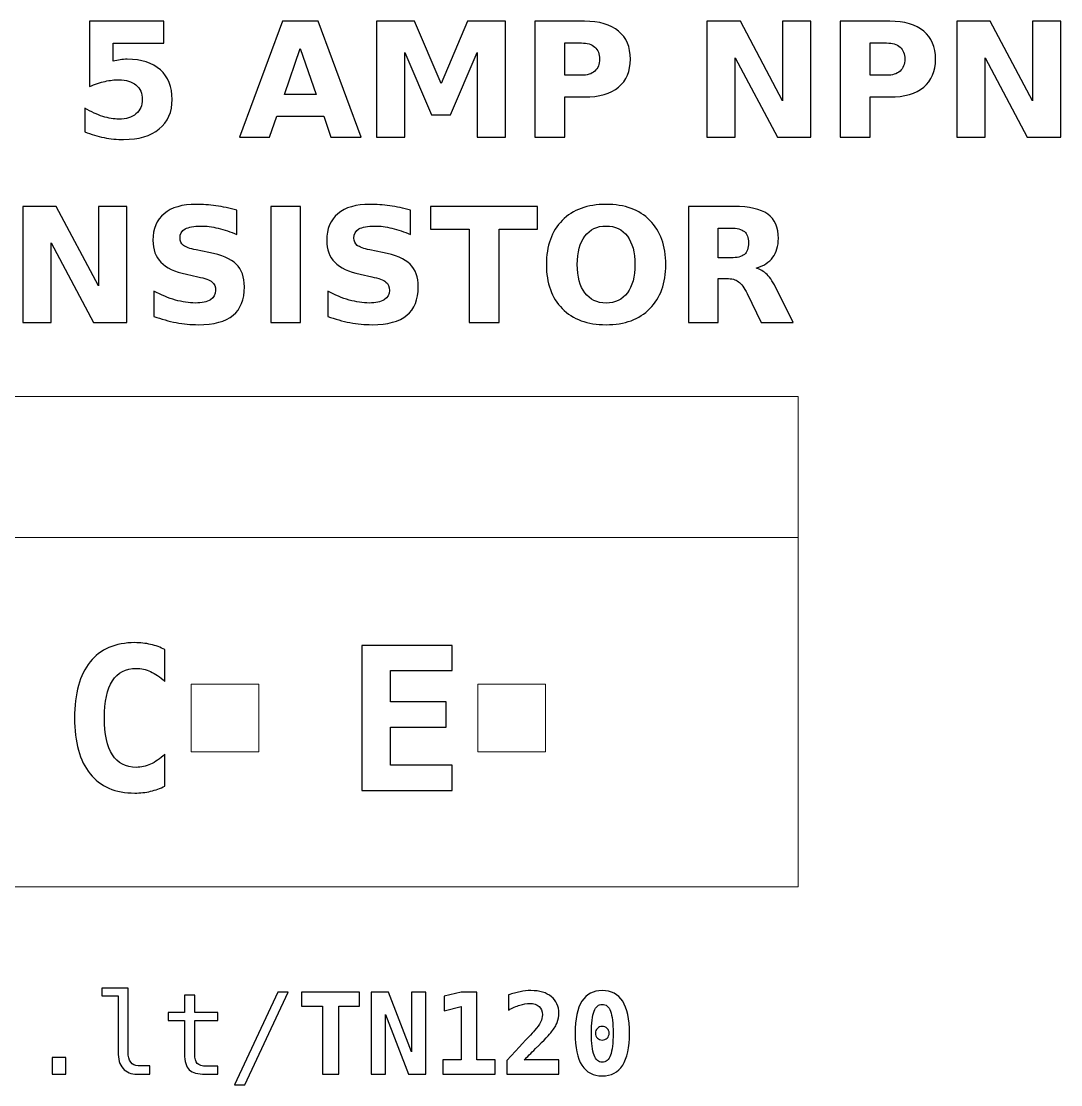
# Model space of a CAD drawing. Header units: centimetres. Extents: x -11.25 to -9.76, y -15.24 to -14.3.
# Drawn here: x -10.681 to -9.759, y -15.243 to -14.3 of the extents above; entities that cross this region are included whole.
import ezdxf

# ---------------------------------------------------------------- set-up
doc = ezdxf.new("R2010")
doc.units = ezdxf.units.CM
doc.header["$MEASUREMENT"] = 0
doc.layers.add('Layer 1', color=7, linetype='Continuous')

msp = doc.modelspace()

# ---------------------------------------------------------------- linework, layer by layer
at = {"layer": 'Layer 1', "color": 7, "lineweight": 20}
for points in [[(-11.008, -15.0675), (-9.992, -15.0675), (-9.992, -14.6325), (-11.008, -14.6325), (-11.008, -15.0675)], [(-10.53, -14.9475), (-10.47, -14.9475), (-10.47, -14.8875), (-10.53, -14.8875), (-10.53, -14.9475)], [(-10.276, -14.9475), (-10.216, -14.9475), (-10.216, -14.8875), (-10.276, -14.8875), (-10.276, -14.9475)]]:
    msp.add_lwpolyline(points, close=True, dxfattribs=at)
at = {"layer": 'Layer 1', "color": 250}
for points, knots in [([(-10.62034, -14.2996), (-10.62034, -14.2996), (-10.5544, -14.2996), (-10.5544, -14.2996), (-10.5544, -14.2996), (-10.5544, -14.2996), (-10.5544, -14.3191), (-10.5544, -14.3191), (-10.5544, -14.3191), (-10.5544, -14.3191), (-10.5992, -14.3191), (-10.5992, -14.3191), (-10.5992, -14.3191), (-10.5992, -14.3191), (-10.5992, -14.33502), (-10.5992, -14.33502), (-10.5992, -14.33502), (-10.59718, -14.33448), (-10.59515, -14.33406), (-10.59311, -14.33375), (-10.59311, -14.33375), (-10.59106, -14.33344), (-10.58892, -14.3333), (-10.58673, -14.3333), (-10.58673, -14.3333), (-10.57418, -14.3333), (-10.56442, -14.33643), (-10.55743, -14.34271), (-10.55743, -14.34271), (-10.55045, -14.34897), (-10.54697, -14.35771), (-10.54697, -14.36891), (-10.54697, -14.36891), (-10.54697, -14.38003), (-10.55078, -14.38874), (-10.55837, -14.39504), (-10.55837, -14.39504), (-10.56597, -14.40132), (-10.57653, -14.40447), (-10.59003, -14.40447), (-10.59003, -14.40447), (-10.59586, -14.40447), (-10.60165, -14.4039), (-10.60736, -14.40278), (-10.60736, -14.40278), (-10.61308, -14.40165), (-10.61877, -14.39995), (-10.62441, -14.39765), (-10.62441, -14.39765), (-10.62441, -14.39765), (-10.62441, -14.37676), (-10.62441, -14.37676), (-10.62441, -14.37676), (-10.61881, -14.37999), (-10.6135, -14.38239), (-10.60847, -14.38398), (-10.60847, -14.38398), (-10.60343, -14.38561), (-10.59868, -14.38641), (-10.59424, -14.38641), (-10.59424, -14.38641), (-10.58779, -14.38641), (-10.58274, -14.38483), (-10.57904, -14.38168), (-10.57904, -14.38168), (-10.57535, -14.37855), (-10.57349, -14.3743), (-10.57349, -14.36891), (-10.57349, -14.36891), (-10.57349, -14.3635), (-10.57535, -14.35924), (-10.57904, -14.35612), (-10.57904, -14.35612), (-10.58274, -14.35299), (-10.58779, -14.35144), (-10.59424, -14.35144), (-10.59424, -14.35144), (-10.59805, -14.35144), (-10.60212, -14.35193), (-10.60642, -14.35292), (-10.60642, -14.35292), (-10.61075, -14.3539), (-10.61538, -14.35543), (-10.62034, -14.3575), (-10.62034, -14.3575), (-10.62034, -14.3575), (-10.62034, -14.2996), (-10.62034, -14.2996)], [0, 0, 0, 0, 0.045455, 0.045455, 0.045455, 0.045455, 0.090909, 0.090909, 0.090909, 0.090909, 0.136364, 0.136364, 0.136364, 0.136364, 0.181818, 0.181818, 0.181818, 0.181818, 0.227273, 0.227273, 0.227273, 0.227273, 0.272727, 0.272727, 0.272727, 0.272727, 0.318182, 0.318182, 0.318182, 0.318182, 0.363636, 0.363636, 0.363636, 0.363636, 0.409091, 0.409091, 0.409091, 0.409091, 0.454545, 0.454545, 0.454545, 0.454545, 0.5, 0.5, 0.5, 0.5, 0.545455, 0.545455, 0.545455, 0.545455, 0.590909, 0.590909, 0.590909, 0.590909, 0.636364, 0.636364, 0.636364, 0.636364, 0.681818, 0.681818, 0.681818, 0.681818, 0.727273, 0.727273, 0.727273, 0.727273, 0.772727, 0.772727, 0.772727, 0.772727, 0.818182, 0.818182, 0.818182, 0.818182, 0.863636, 0.863636, 0.863636, 0.863636, 0.909091, 0.909091, 0.909091, 0.909091, 0.954545, 0.954545, 0.954545, 0.954545, 1, 1, 1, 1]), ([(-10.4126, -14.38375), (-10.4126, -14.38375), (-10.45409, -14.38375), (-10.45409, -14.38375), (-10.45409, -14.38375), (-10.45409, -14.38375), (-10.46063, -14.40247), (-10.46063, -14.40247), (-10.46063, -14.40247), (-10.46063, -14.40247), (-10.4873, -14.40247), (-10.4873, -14.40247), (-10.4873, -14.40247), (-10.4873, -14.40247), (-10.4492, -14.2996), (-10.4492, -14.2996), (-10.4492, -14.2996), (-10.4492, -14.2996), (-10.41757, -14.2996), (-10.41757, -14.2996), (-10.41757, -14.2996), (-10.41757, -14.2996), (-10.37947, -14.40247), (-10.37947, -14.40247), (-10.37947, -14.40247), (-10.37947, -14.40247), (-10.40614, -14.40247), (-10.40614, -14.40247), (-10.40614, -14.40247), (-10.40614, -14.40247), (-10.4126, -14.38375), (-10.4126, -14.38375)], [0, 0, 0, 0, 0.125, 0.125, 0.125, 0.125, 0.25, 0.25, 0.25, 0.25, 0.375, 0.375, 0.375, 0.375, 0.5, 0.5, 0.5, 0.5, 0.625, 0.625, 0.625, 0.625, 0.75, 0.75, 0.75, 0.75, 0.875, 0.875, 0.875, 0.875, 1, 1, 1, 1]), ([(-10.3658, -14.2996), (-10.3658, -14.2996), (-10.33205, -14.2996), (-10.33205, -14.2996), (-10.33205, -14.2996), (-10.33205, -14.2996), (-10.3086, -14.35466), (-10.3086, -14.35466), (-10.3086, -14.35466), (-10.3086, -14.35466), (-10.28504, -14.2996), (-10.28504, -14.2996), (-10.28504, -14.2996), (-10.28504, -14.2996), (-10.25136, -14.2996), (-10.25136, -14.2996), (-10.25136, -14.2996), (-10.25136, -14.2996), (-10.25136, -14.40247), (-10.25136, -14.40247), (-10.25136, -14.40247), (-10.25136, -14.40247), (-10.27643, -14.40247), (-10.27643, -14.40247), (-10.27643, -14.40247), (-10.27643, -14.40247), (-10.27643, -14.32723), (-10.27643, -14.32723), (-10.27643, -14.32723), (-10.27643, -14.32723), (-10.30014, -14.38269), (-10.30014, -14.38269), (-10.30014, -14.38269), (-10.30014, -14.38269), (-10.31695, -14.38269), (-10.31695, -14.38269), (-10.31695, -14.38269), (-10.31695, -14.38269), (-10.34066, -14.32723), (-10.34066, -14.32723), (-10.34066, -14.32723), (-10.34066, -14.32723), (-10.34066, -14.40247), (-10.34066, -14.40247), (-10.34066, -14.40247), (-10.34066, -14.40247), (-10.3658, -14.40247), (-10.3658, -14.40247), (-10.3658, -14.40247), (-10.3658, -14.40247), (-10.3658, -14.2996), (-10.3658, -14.2996)], [0, 0, 0, 0, 0.076923, 0.076923, 0.076923, 0.076923, 0.153846, 0.153846, 0.153846, 0.153846, 0.230769, 0.230769, 0.230769, 0.230769, 0.307692, 0.307692, 0.307692, 0.307692, 0.384615, 0.384615, 0.384615, 0.384615, 0.461538, 0.461538, 0.461538, 0.461538, 0.538462, 0.538462, 0.538462, 0.538462, 0.615385, 0.615385, 0.615385, 0.615385, 0.692308, 0.692308, 0.692308, 0.692308, 0.769231, 0.769231, 0.769231, 0.769231, 0.846154, 0.846154, 0.846154, 0.846154, 0.923077, 0.923077, 0.923077, 0.923077, 1, 1, 1, 1]), ([(-10.22537, -14.2996), (-10.22537, -14.2996), (-10.18135, -14.2996), (-10.18135, -14.2996), (-10.18135, -14.2996), (-10.16825, -14.2996), (-10.1582, -14.30252), (-10.15119, -14.30833), (-10.15119, -14.30833), (-10.14419, -14.31414), (-10.14068, -14.32241), (-10.14068, -14.33316), (-10.14068, -14.33316), (-10.14068, -14.34393), (-10.14419, -14.35223), (-10.15119, -14.35804), (-10.15119, -14.35804), (-10.1582, -14.36385), (-10.16825, -14.36677), (-10.18135, -14.36677), (-10.18135, -14.36677), (-10.18135, -14.36677), (-10.19884, -14.36677), (-10.19884, -14.36677), (-10.19884, -14.36677), (-10.19884, -14.36677), (-10.19884, -14.40247), (-10.19884, -14.40247), (-10.19884, -14.40247), (-10.19884, -14.40247), (-10.22537, -14.40247), (-10.22537, -14.40247), (-10.22537, -14.40247), (-10.22537, -14.40247), (-10.22537, -14.2996), (-10.22537, -14.2996)], [0, 0, 0, 0, 0.111111, 0.111111, 0.111111, 0.111111, 0.222222, 0.222222, 0.222222, 0.222222, 0.333333, 0.333333, 0.333333, 0.333333, 0.444444, 0.444444, 0.444444, 0.444444, 0.555556, 0.555556, 0.555556, 0.555556, 0.666667, 0.666667, 0.666667, 0.666667, 0.777778, 0.777778, 0.777778, 0.777778, 0.888889, 0.888889, 0.888889, 0.888889, 1, 1, 1, 1]), ([(-10.07283, -14.2996), (-10.07283, -14.2996), (-10.0432, -14.2996), (-10.0432, -14.2996), (-10.0432, -14.2996), (-10.0432, -14.2996), (-10.00578, -14.37016), (-10.00578, -14.37016), (-10.00578, -14.37016), (-10.00578, -14.37016), (-10.00578, -14.2996), (-10.00578, -14.2996), (-10.00578, -14.2996), (-10.00578, -14.2996), (-9.98064, -14.2996), (-9.98064, -14.2996), (-9.98064, -14.2996), (-9.98064, -14.2996), (-9.98064, -14.40247), (-9.98064, -14.40247), (-9.98064, -14.40247), (-9.98064, -14.40247), (-10.01027, -14.40247), (-10.01027, -14.40247), (-10.01027, -14.40247), (-10.01027, -14.40247), (-10.04769, -14.33191), (-10.04769, -14.33191), (-10.04769, -14.33191), (-10.04769, -14.33191), (-10.04769, -14.40247), (-10.04769, -14.40247), (-10.04769, -14.40247), (-10.04769, -14.40247), (-10.07283, -14.40247), (-10.07283, -14.40247), (-10.07283, -14.40247), (-10.07283, -14.40247), (-10.07283, -14.2996), (-10.07283, -14.2996)], [0, 0, 0, 0, 0.1, 0.1, 0.1, 0.1, 0.2, 0.2, 0.2, 0.2, 0.3, 0.3, 0.3, 0.3, 0.4, 0.4, 0.4, 0.4, 0.5, 0.5, 0.5, 0.5, 0.6, 0.6, 0.6, 0.6, 0.7, 0.7, 0.7, 0.7, 0.8, 0.8, 0.8, 0.8, 0.9, 0.9, 0.9, 0.9, 1, 1, 1, 1]), ([(-9.95474, -14.2996), (-9.95474, -14.2996), (-9.91072, -14.2996), (-9.91072, -14.2996), (-9.91072, -14.2996), (-9.89762, -14.2996), (-9.88757, -14.30252), (-9.88056, -14.30833), (-9.88056, -14.30833), (-9.87356, -14.31414), (-9.87005, -14.32241), (-9.87005, -14.33316), (-9.87005, -14.33316), (-9.87005, -14.34393), (-9.87356, -14.35223), (-9.88056, -14.35804), (-9.88056, -14.35804), (-9.88757, -14.36385), (-9.89762, -14.36677), (-9.91072, -14.36677), (-9.91072, -14.36677), (-9.91072, -14.36677), (-9.92821, -14.36677), (-9.92821, -14.36677), (-9.92821, -14.36677), (-9.92821, -14.36677), (-9.92821, -14.40247), (-9.92821, -14.40247), (-9.92821, -14.40247), (-9.92821, -14.40247), (-9.95474, -14.40247), (-9.95474, -14.40247), (-9.95474, -14.40247), (-9.95474, -14.40247), (-9.95474, -14.2996), (-9.95474, -14.2996)], [0, 0, 0, 0, 0.111111, 0.111111, 0.111111, 0.111111, 0.222222, 0.222222, 0.222222, 0.222222, 0.333333, 0.333333, 0.333333, 0.333333, 0.444444, 0.444444, 0.444444, 0.444444, 0.555556, 0.555556, 0.555556, 0.555556, 0.666667, 0.666667, 0.666667, 0.666667, 0.777778, 0.777778, 0.777778, 0.777778, 0.888889, 0.888889, 0.888889, 0.888889, 1, 1, 1, 1]), ([(-9.85133, -14.2996), (-9.85133, -14.2996), (-9.8217, -14.2996), (-9.8217, -14.2996), (-9.8217, -14.2996), (-9.8217, -14.2996), (-9.78428, -14.37016), (-9.78428, -14.37016), (-9.78428, -14.37016), (-9.78428, -14.37016), (-9.78428, -14.2996), (-9.78428, -14.2996), (-9.78428, -14.2996), (-9.78428, -14.2996), (-9.75914, -14.2996), (-9.75914, -14.2996), (-9.75914, -14.2996), (-9.75914, -14.2996), (-9.75914, -14.40247), (-9.75914, -14.40247), (-9.75914, -14.40247), (-9.75914, -14.40247), (-9.78877, -14.40247), (-9.78877, -14.40247), (-9.78877, -14.40247), (-9.78877, -14.40247), (-9.82619, -14.33191), (-9.82619, -14.33191), (-9.82619, -14.33191), (-9.82619, -14.33191), (-9.82619, -14.40247), (-9.82619, -14.40247), (-9.82619, -14.40247), (-9.82619, -14.40247), (-9.85133, -14.40247), (-9.85133, -14.40247), (-9.85133, -14.40247), (-9.85133, -14.40247), (-9.85133, -14.2996), (-9.85133, -14.2996)], [0, 0, 0, 0, 0.1, 0.1, 0.1, 0.1, 0.2, 0.2, 0.2, 0.2, 0.3, 0.3, 0.3, 0.3, 0.4, 0.4, 0.4, 0.4, 0.5, 0.5, 0.5, 0.5, 0.6, 0.6, 0.6, 0.6, 0.7, 0.7, 0.7, 0.7, 0.8, 0.8, 0.8, 0.8, 0.9, 0.9, 0.9, 0.9, 1, 1, 1, 1]), ([(-10.19884, -14.31882), (-10.19884, -14.31882), (-10.19884, -14.34755), (-10.19884, -14.34755), (-10.19884, -14.34755), (-10.19884, -14.34755), (-10.18417, -14.34755), (-10.18417, -14.34755), (-10.18417, -14.34755), (-10.17902, -14.34755), (-10.17504, -14.34631), (-10.17224, -14.34379), (-10.17224, -14.34379), (-10.16944, -14.3413), (-10.16803, -14.33775), (-10.16803, -14.33316), (-10.16803, -14.33316), (-10.16803, -14.32855), (-10.16944, -14.32502), (-10.17224, -14.32253), (-10.17224, -14.32253), (-10.17504, -14.32006), (-10.17902, -14.31882), (-10.18417, -14.31882), (-10.18417, -14.31882), (-10.18417, -14.31882), (-10.19884, -14.31882), (-10.19884, -14.31882)], [0, 0, 0, 0, 0.142857, 0.142857, 0.142857, 0.142857, 0.285714, 0.285714, 0.285714, 0.285714, 0.428571, 0.428571, 0.428571, 0.428571, 0.571429, 0.571429, 0.571429, 0.571429, 0.714286, 0.714286, 0.714286, 0.714286, 0.857143, 0.857143, 0.857143, 0.857143, 1, 1, 1, 1]), ([(-9.92821, -14.31882), (-9.92821, -14.31882), (-9.92821, -14.34755), (-9.92821, -14.34755), (-9.92821, -14.34755), (-9.92821, -14.34755), (-9.91354, -14.34755), (-9.91354, -14.34755), (-9.91354, -14.34755), (-9.90839, -14.34755), (-9.90441, -14.34631), (-9.90161, -14.34379), (-9.90161, -14.34379), (-9.89881, -14.3413), (-9.8974, -14.33775), (-9.8974, -14.33316), (-9.8974, -14.33316), (-9.8974, -14.32855), (-9.89881, -14.32502), (-9.90161, -14.32253), (-9.90161, -14.32253), (-9.90441, -14.32006), (-9.90839, -14.31882), (-9.91354, -14.31882), (-9.91354, -14.31882), (-9.91354, -14.31882), (-9.92821, -14.31882), (-9.92821, -14.31882)], [0, 0, 0, 0, 0.142857, 0.142857, 0.142857, 0.142857, 0.285714, 0.285714, 0.285714, 0.285714, 0.428571, 0.428571, 0.428571, 0.428571, 0.571429, 0.571429, 0.571429, 0.571429, 0.714286, 0.714286, 0.714286, 0.714286, 0.857143, 0.857143, 0.857143, 0.857143, 1, 1, 1, 1]), ([(-10.44748, -14.36465), (-10.44748, -14.36465), (-10.41928, -14.36465), (-10.41928, -14.36465), (-10.41928, -14.36465), (-10.41928, -14.36465), (-10.43335, -14.32373), (-10.43335, -14.32373), (-10.43335, -14.32373), (-10.43335, -14.32373), (-10.44748, -14.36465), (-10.44748, -14.36465)], [0, 0, 0, 0, 0.333333, 0.333333, 0.333333, 0.333333, 0.666667, 0.666667, 0.666667, 0.666667, 1, 1, 1, 1]), ([(-10.67932, -14.46385), (-10.67932, -14.46385), (-10.64969, -14.46385), (-10.64969, -14.46385), (-10.64969, -14.46385), (-10.64969, -14.46385), (-10.61227, -14.53441), (-10.61227, -14.53441), (-10.61227, -14.53441), (-10.61227, -14.53441), (-10.61227, -14.46385), (-10.61227, -14.46385), (-10.61227, -14.46385), (-10.61227, -14.46385), (-10.58713, -14.46385), (-10.58713, -14.46385), (-10.58713, -14.46385), (-10.58713, -14.46385), (-10.58713, -14.56672), (-10.58713, -14.56672), (-10.58713, -14.56672), (-10.58713, -14.56672), (-10.61676, -14.56672), (-10.61676, -14.56672), (-10.61676, -14.56672), (-10.61676, -14.56672), (-10.65418, -14.49616), (-10.65418, -14.49616), (-10.65418, -14.49616), (-10.65418, -14.49616), (-10.65418, -14.56672), (-10.65418, -14.56672), (-10.65418, -14.56672), (-10.65418, -14.56672), (-10.67932, -14.56672), (-10.67932, -14.56672), (-10.67932, -14.56672), (-10.67932, -14.56672), (-10.67932, -14.46385), (-10.67932, -14.46385)], [0, 0, 0, 0, 0.1, 0.1, 0.1, 0.1, 0.2, 0.2, 0.2, 0.2, 0.3, 0.3, 0.3, 0.3, 0.4, 0.4, 0.4, 0.4, 0.5, 0.5, 0.5, 0.5, 0.6, 0.6, 0.6, 0.6, 0.7, 0.7, 0.7, 0.7, 0.8, 0.8, 0.8, 0.8, 0.9, 0.9, 0.9, 0.9, 1, 1, 1, 1]), ([(-10.48964, -14.4671), (-10.48964, -14.4671), (-10.48964, -14.48885), (-10.48964, -14.48885), (-10.48964, -14.48885), (-10.49529, -14.48633), (-10.50081, -14.48443), (-10.50617, -14.48314), (-10.50617, -14.48314), (-10.51156, -14.48184), (-10.51664, -14.48121), (-10.52141, -14.48121), (-10.52141, -14.48121), (-10.52774, -14.48121), (-10.53244, -14.48208), (-10.53548, -14.48382), (-10.53548, -14.48382), (-10.53851, -14.48558), (-10.54002, -14.48829), (-10.54002, -14.49196), (-10.54002, -14.49196), (-10.54002, -14.49471), (-10.53901, -14.49687), (-10.53696, -14.4984), (-10.53696, -14.4984), (-10.53491, -14.49993), (-10.5312, -14.50127), (-10.52581, -14.50237), (-10.52581, -14.50237), (-10.52581, -14.50237), (-10.51452, -14.50463), (-10.51452, -14.50463), (-10.51452, -14.50463), (-10.50307, -14.50694), (-10.49496, -14.51042), (-10.49014, -14.51512), (-10.49014, -14.51512), (-10.48531, -14.5198), (-10.48289, -14.52646), (-10.48289, -14.53509), (-10.48289, -14.53509), (-10.48289, -14.54645), (-10.48625, -14.55489), (-10.49298, -14.56042), (-10.49298, -14.56042), (-10.49971, -14.56594), (-10.50998, -14.56872), (-10.52381, -14.56872), (-10.52381, -14.56872), (-10.53035, -14.56872), (-10.53689, -14.56811), (-10.54345, -14.56686), (-10.54345, -14.56686), (-10.55001, -14.56561), (-10.5566, -14.56378), (-10.56316, -14.56136), (-10.56316, -14.56136), (-10.56316, -14.56136), (-10.56316, -14.53897), (-10.56316, -14.53897), (-10.56316, -14.53897), (-10.5566, -14.54245), (-10.55025, -14.54508), (-10.54411, -14.54685), (-10.54411, -14.54685), (-10.53797, -14.54861), (-10.53207, -14.5495), (-10.52638, -14.5495), (-10.52638, -14.5495), (-10.52059, -14.5495), (-10.51615, -14.54854), (-10.51307, -14.54661), (-10.51307, -14.54661), (-10.50998, -14.54468), (-10.50846, -14.54193), (-10.50846, -14.53833), (-10.50846, -14.53833), (-10.50846, -14.53513), (-10.50949, -14.53264), (-10.51158, -14.5309), (-10.51158, -14.5309), (-10.51368, -14.52916), (-10.51784, -14.52759), (-10.5241, -14.52622), (-10.5241, -14.52622), (-10.5241, -14.52622), (-10.53437, -14.52394), (-10.53437, -14.52394), (-10.53437, -14.52394), (-10.54465, -14.52173), (-10.55218, -14.51823), (-10.55693, -14.5134), (-10.55693, -14.5134), (-10.56168, -14.50858), (-10.56405, -14.50207), (-10.56405, -14.49391), (-10.56405, -14.49391), (-10.56405, -14.48365), (-10.56074, -14.47577), (-10.55413, -14.47027), (-10.55413, -14.47027), (-10.54752, -14.46474), (-10.53802, -14.46199), (-10.5256, -14.46199), (-10.5256, -14.46199), (-10.51996, -14.46199), (-10.51415, -14.46242), (-10.50817, -14.46326), (-10.50817, -14.46326), (-10.5022, -14.46411), (-10.49602, -14.46538), (-10.48964, -14.4671)], [0, 0, 0, 0, 0.035714, 0.035714, 0.035714, 0.035714, 0.071429, 0.071429, 0.071429, 0.071429, 0.107143, 0.107143, 0.107143, 0.107143, 0.142857, 0.142857, 0.142857, 0.142857, 0.178571, 0.178571, 0.178571, 0.178571, 0.214286, 0.214286, 0.214286, 0.214286, 0.25, 0.25, 0.25, 0.25, 0.285714, 0.285714, 0.285714, 0.285714, 0.321429, 0.321429, 0.321429, 0.321429, 0.357143, 0.357143, 0.357143, 0.357143, 0.392857, 0.392857, 0.392857, 0.392857, 0.428571, 0.428571, 0.428571, 0.428571, 0.464286, 0.464286, 0.464286, 0.464286, 0.5, 0.5, 0.5, 0.5, 0.535714, 0.535714, 0.535714, 0.535714, 0.571429, 0.571429, 0.571429, 0.571429, 0.607143, 0.607143, 0.607143, 0.607143, 0.642857, 0.642857, 0.642857, 0.642857, 0.678571, 0.678571, 0.678571, 0.678571, 0.714286, 0.714286, 0.714286, 0.714286, 0.75, 0.75, 0.75, 0.75, 0.785714, 0.785714, 0.785714, 0.785714, 0.821429, 0.821429, 0.821429, 0.821429, 0.857143, 0.857143, 0.857143, 0.857143, 0.892857, 0.892857, 0.892857, 0.892857, 0.928571, 0.928571, 0.928571, 0.928571, 0.964286, 0.964286, 0.964286, 0.964286, 1, 1, 1, 1]), ([(-10.45961, -14.46385), (-10.45961, -14.46385), (-10.43308, -14.46385), (-10.43308, -14.46385), (-10.43308, -14.46385), (-10.43308, -14.46385), (-10.43308, -14.56672), (-10.43308, -14.56672), (-10.43308, -14.56672), (-10.43308, -14.56672), (-10.45961, -14.56672), (-10.45961, -14.56672), (-10.45961, -14.56672), (-10.45961, -14.56672), (-10.45961, -14.46385), (-10.45961, -14.46385)], [0, 0, 0, 0, 0.25, 0.25, 0.25, 0.25, 0.5, 0.5, 0.5, 0.5, 0.75, 0.75, 0.75, 0.75, 1, 1, 1, 1]), ([(-10.33553, -14.4671), (-10.33553, -14.4671), (-10.33553, -14.48885), (-10.33553, -14.48885), (-10.33553, -14.48885), (-10.34118, -14.48633), (-10.3467, -14.48443), (-10.35206, -14.48314), (-10.35206, -14.48314), (-10.35745, -14.48184), (-10.36253, -14.48121), (-10.3673, -14.48121), (-10.3673, -14.48121), (-10.37363, -14.48121), (-10.37833, -14.48208), (-10.38137, -14.48382), (-10.38137, -14.48382), (-10.3844, -14.48558), (-10.38591, -14.48829), (-10.38591, -14.49196), (-10.38591, -14.49196), (-10.38591, -14.49471), (-10.3849, -14.49687), (-10.38285, -14.4984), (-10.38285, -14.4984), (-10.3808, -14.49993), (-10.37709, -14.50127), (-10.3717, -14.50237), (-10.3717, -14.50237), (-10.3717, -14.50237), (-10.36041, -14.50463), (-10.36041, -14.50463), (-10.36041, -14.50463), (-10.34896, -14.50694), (-10.34085, -14.51042), (-10.33603, -14.51512), (-10.33603, -14.51512), (-10.3312, -14.5198), (-10.32878, -14.52646), (-10.32878, -14.53509), (-10.32878, -14.53509), (-10.32878, -14.54645), (-10.33214, -14.55489), (-10.33887, -14.56042), (-10.33887, -14.56042), (-10.3456, -14.56594), (-10.35587, -14.56872), (-10.3697, -14.56872), (-10.3697, -14.56872), (-10.37624, -14.56872), (-10.38278, -14.56811), (-10.38934, -14.56686), (-10.38934, -14.56686), (-10.3959, -14.56561), (-10.40249, -14.56378), (-10.40905, -14.56136), (-10.40905, -14.56136), (-10.40905, -14.56136), (-10.40905, -14.53897), (-10.40905, -14.53897), (-10.40905, -14.53897), (-10.40249, -14.54245), (-10.39614, -14.54508), (-10.39, -14.54685), (-10.39, -14.54685), (-10.38386, -14.54861), (-10.37796, -14.5495), (-10.37227, -14.5495), (-10.37227, -14.5495), (-10.36648, -14.5495), (-10.36204, -14.54854), (-10.35896, -14.54661), (-10.35896, -14.54661), (-10.35587, -14.54468), (-10.35435, -14.54193), (-10.35435, -14.53833), (-10.35435, -14.53833), (-10.35435, -14.53513), (-10.35538, -14.53264), (-10.35747, -14.5309), (-10.35747, -14.5309), (-10.35957, -14.52916), (-10.36373, -14.52759), (-10.36999, -14.52622), (-10.36999, -14.52622), (-10.36999, -14.52622), (-10.38026, -14.52394), (-10.38026, -14.52394), (-10.38026, -14.52394), (-10.39054, -14.52173), (-10.39807, -14.51823), (-10.40282, -14.5134), (-10.40282, -14.5134), (-10.40757, -14.50858), (-10.40994, -14.50207), (-10.40994, -14.49391), (-10.40994, -14.49391), (-10.40994, -14.48365), (-10.40663, -14.47577), (-10.40002, -14.47027), (-10.40002, -14.47027), (-10.39341, -14.46474), (-10.38391, -14.46199), (-10.37149, -14.46199), (-10.37149, -14.46199), (-10.36585, -14.46199), (-10.36004, -14.46242), (-10.35406, -14.46326), (-10.35406, -14.46326), (-10.34809, -14.46411), (-10.34191, -14.46538), (-10.33553, -14.4671)], [0, 0, 0, 0, 0.035714, 0.035714, 0.035714, 0.035714, 0.071429, 0.071429, 0.071429, 0.071429, 0.107143, 0.107143, 0.107143, 0.107143, 0.142857, 0.142857, 0.142857, 0.142857, 0.178571, 0.178571, 0.178571, 0.178571, 0.214286, 0.214286, 0.214286, 0.214286, 0.25, 0.25, 0.25, 0.25, 0.285714, 0.285714, 0.285714, 0.285714, 0.321429, 0.321429, 0.321429, 0.321429, 0.357143, 0.357143, 0.357143, 0.357143, 0.392857, 0.392857, 0.392857, 0.392857, 0.428571, 0.428571, 0.428571, 0.428571, 0.464286, 0.464286, 0.464286, 0.464286, 0.5, 0.5, 0.5, 0.5, 0.535714, 0.535714, 0.535714, 0.535714, 0.571429, 0.571429, 0.571429, 0.571429, 0.607143, 0.607143, 0.607143, 0.607143, 0.642857, 0.642857, 0.642857, 0.642857, 0.678571, 0.678571, 0.678571, 0.678571, 0.714286, 0.714286, 0.714286, 0.714286, 0.75, 0.75, 0.75, 0.75, 0.785714, 0.785714, 0.785714, 0.785714, 0.821429, 0.821429, 0.821429, 0.821429, 0.857143, 0.857143, 0.857143, 0.857143, 0.892857, 0.892857, 0.892857, 0.892857, 0.928571, 0.928571, 0.928571, 0.928571, 0.964286, 0.964286, 0.964286, 0.964286, 1, 1, 1, 1]), ([(-10.31778, -14.46385), (-10.31778, -14.46385), (-10.22298, -14.46385), (-10.22298, -14.46385), (-10.22298, -14.46385), (-10.22298, -14.46385), (-10.22298, -14.48391), (-10.22298, -14.48391), (-10.22298, -14.48391), (-10.22298, -14.48391), (-10.25708, -14.48391), (-10.25708, -14.48391), (-10.25708, -14.48391), (-10.25708, -14.48391), (-10.25708, -14.56672), (-10.25708, -14.56672), (-10.25708, -14.56672), (-10.25708, -14.56672), (-10.28361, -14.56672), (-10.28361, -14.56672), (-10.28361, -14.56672), (-10.28361, -14.56672), (-10.28361, -14.48391), (-10.28361, -14.48391), (-10.28361, -14.48391), (-10.28361, -14.48391), (-10.31778, -14.48391), (-10.31778, -14.48391), (-10.31778, -14.48391), (-10.31778, -14.48391), (-10.31778, -14.46385), (-10.31778, -14.46385)], [0, 0, 0, 0, 0.125, 0.125, 0.125, 0.125, 0.25, 0.25, 0.25, 0.25, 0.375, 0.375, 0.375, 0.375, 0.5, 0.5, 0.5, 0.5, 0.625, 0.625, 0.625, 0.625, 0.75, 0.75, 0.75, 0.75, 0.875, 0.875, 0.875, 0.875, 1, 1, 1, 1]), ([(-10.16225, -14.46199), (-10.14572, -14.46199), (-10.13276, -14.46672), (-10.1234, -14.4762), (-10.1234, -14.4762), (-10.11402, -14.48565), (-10.10934, -14.4987), (-10.10934, -14.51538), (-10.10934, -14.51538), (-10.10934, -14.53201), (-10.11402, -14.54506), (-10.1234, -14.55451), (-10.1234, -14.55451), (-10.13276, -14.56399), (-10.14572, -14.56872), (-10.16225, -14.56872), (-10.16225, -14.56872), (-10.17874, -14.56872), (-10.19167, -14.56399), (-10.20108, -14.55451), (-10.20108, -14.55451), (-10.21046, -14.54506), (-10.21517, -14.53201), (-10.21517, -14.51538), (-10.21517, -14.51538), (-10.21517, -14.4987), (-10.21046, -14.48565), (-10.20108, -14.4762), (-10.20108, -14.4762), (-10.19167, -14.46672), (-10.17874, -14.46199), (-10.16225, -14.46199)], [0, 0, 0, 0, 0.125, 0.125, 0.125, 0.125, 0.25, 0.25, 0.25, 0.25, 0.375, 0.375, 0.375, 0.375, 0.5, 0.5, 0.5, 0.5, 0.625, 0.625, 0.625, 0.625, 0.75, 0.75, 0.75, 0.75, 0.875, 0.875, 0.875, 0.875, 1, 1, 1, 1]), ([(-10.06274, -14.5278), (-10.06274, -14.5278), (-10.06274, -14.56672), (-10.06274, -14.56672), (-10.06274, -14.56672), (-10.06274, -14.56672), (-10.08927, -14.56672), (-10.08927, -14.56672), (-10.08927, -14.56672), (-10.08927, -14.56672), (-10.08927, -14.46385), (-10.08927, -14.46385), (-10.08927, -14.46385), (-10.08927, -14.46385), (-10.04875, -14.46385), (-10.04875, -14.46385), (-10.04875, -14.46385), (-10.0352, -14.46385), (-10.02525, -14.46613), (-10.01895, -14.47067), (-10.01895, -14.47067), (-10.01263, -14.47521), (-10.00947, -14.48241), (-10.00947, -14.49224), (-10.00947, -14.49224), (-10.00947, -14.49903), (-10.01112, -14.50463), (-10.01439, -14.50898), (-10.01439, -14.50898), (-10.01768, -14.51336), (-10.02264, -14.51658), (-10.02925, -14.51863), (-10.02925, -14.51863), (-10.02563, -14.51947), (-10.02236, -14.52133), (-10.01949, -14.52425), (-10.01949, -14.52425), (-10.01662, -14.52716), (-10.01373, -14.53158), (-10.01079, -14.53751), (-10.01079, -14.53751), (-10.01079, -14.53751), (-9.99637, -14.56672), (-9.99637, -14.56672), (-9.99637, -14.56672), (-9.99637, -14.56672), (-10.02464, -14.56672), (-10.02464, -14.56672), (-10.02464, -14.56672), (-10.02464, -14.56672), (-10.03718, -14.54116), (-10.03718, -14.54116), (-10.03718, -14.54116), (-10.03969, -14.53603), (-10.04226, -14.5325), (-10.04487, -14.53062), (-10.04487, -14.53062), (-10.04746, -14.52874), (-10.05091, -14.5278), (-10.05524, -14.5278), (-10.05524, -14.5278), (-10.05524, -14.5278), (-10.06274, -14.5278), (-10.06274, -14.5278)], [0, 0, 0, 0, 0.0625, 0.0625, 0.0625, 0.0625, 0.125, 0.125, 0.125, 0.125, 0.1875, 0.1875, 0.1875, 0.1875, 0.25, 0.25, 0.25, 0.25, 0.3125, 0.3125, 0.3125, 0.3125, 0.375, 0.375, 0.375, 0.375, 0.4375, 0.4375, 0.4375, 0.4375, 0.5, 0.5, 0.5, 0.5, 0.5625, 0.5625, 0.5625, 0.5625, 0.625, 0.625, 0.625, 0.625, 0.6875, 0.6875, 0.6875, 0.6875, 0.75, 0.75, 0.75, 0.75, 0.8125, 0.8125, 0.8125, 0.8125, 0.875, 0.875, 0.875, 0.875, 0.9375, 0.9375, 0.9375, 0.9375, 1, 1, 1, 1]), ([(-10.16225, -14.48121), (-10.17034, -14.48121), (-10.1766, -14.48419), (-10.18107, -14.49017), (-10.18107, -14.49017), (-10.18551, -14.49614), (-10.18775, -14.50454), (-10.18775, -14.51538), (-10.18775, -14.51538), (-10.18775, -14.5262), (-10.18551, -14.53457), (-10.18107, -14.54054), (-10.18107, -14.54054), (-10.1766, -14.54652), (-10.17034, -14.5495), (-10.16225, -14.5495), (-10.16225, -14.5495), (-10.15411, -14.5495), (-10.14784, -14.54652), (-10.14337, -14.54054), (-10.14337, -14.54054), (-10.13892, -14.53457), (-10.13669, -14.5262), (-10.13669, -14.51538), (-10.13669, -14.51538), (-10.13669, -14.50454), (-10.13892, -14.49614), (-10.14337, -14.49017), (-10.14337, -14.49017), (-10.14784, -14.48419), (-10.15411, -14.48121), (-10.16225, -14.48121)], [0, 0, 0, 0, 0.125, 0.125, 0.125, 0.125, 0.25, 0.25, 0.25, 0.25, 0.375, 0.375, 0.375, 0.375, 0.5, 0.5, 0.5, 0.5, 0.625, 0.625, 0.625, 0.625, 0.75, 0.75, 0.75, 0.75, 0.875, 0.875, 0.875, 0.875, 1, 1, 1, 1]), ([(-10.05157, -14.50948), (-10.04602, -14.50948), (-10.04202, -14.50844), (-10.03962, -14.50637), (-10.03962, -14.50637), (-10.0372, -14.5043), (-10.036, -14.50089), (-10.036, -14.49616), (-10.036, -14.49616), (-10.036, -14.49148), (-10.0372, -14.48812), (-10.03962, -14.4861), (-10.03962, -14.4861), (-10.04202, -14.48408), (-10.04602, -14.48307), (-10.05157, -14.48307), (-10.05157, -14.48307), (-10.05157, -14.48307), (-10.06274, -14.48307), (-10.06274, -14.48307), (-10.06274, -14.48307), (-10.06274, -14.48307), (-10.06274, -14.50948), (-10.06274, -14.50948), (-10.06274, -14.50948), (-10.06274, -14.50948), (-10.05157, -14.50948), (-10.05157, -14.50948)], [0, 0, 0, 0, 0.142857, 0.142857, 0.142857, 0.142857, 0.285714, 0.285714, 0.285714, 0.285714, 0.428571, 0.428571, 0.428571, 0.428571, 0.571429, 0.571429, 0.571429, 0.571429, 0.714286, 0.714286, 0.714286, 0.714286, 0.857143, 0.857143, 0.857143, 0.857143, 1, 1, 1, 1]), ([(-10.55345, -14.97799), (-10.55747, -14.98004), (-10.56168, -14.9816), (-10.56612, -14.98263), (-10.56612, -14.98263), (-10.57053, -14.98366), (-10.57517, -14.98419), (-10.58005, -14.98419), (-10.58005, -14.98419), (-10.5974, -14.98419), (-10.61065, -14.97849), (-10.61977, -14.96705), (-10.61977, -14.96705), (-10.62891, -14.95561), (-10.63347, -14.93912), (-10.63347, -14.91751), (-10.63347, -14.91751), (-10.63347, -14.89588), (-10.62891, -14.87935), (-10.61977, -14.86792), (-10.61977, -14.86792), (-10.61065, -14.85648), (-10.5974, -14.85078), (-10.58005, -14.85078), (-10.58005, -14.85078), (-10.57517, -14.85078), (-10.5705, -14.85131), (-10.56603, -14.85234), (-10.56603, -14.85234), (-10.56153, -14.85337), (-10.55736, -14.85492), (-10.55345, -14.85698), (-10.55345, -14.85698), (-10.55345, -14.85698), (-10.55345, -14.88523), (-10.55345, -14.88523), (-10.55345, -14.88523), (-10.5578, -14.88121), (-10.56206, -14.87827), (-10.56615, -14.87639), (-10.56615, -14.87639), (-10.57026, -14.87453), (-10.57449, -14.87359), (-10.57888, -14.87359), (-10.57888, -14.87359), (-10.58816, -14.87359), (-10.59519, -14.8773), (-10.59992, -14.88468), (-10.59992, -14.88468), (-10.60466, -14.89205), (-10.60704, -14.90299), (-10.60704, -14.91751), (-10.60704, -14.91751), (-10.60704, -14.93201), (-10.60466, -14.94291), (-10.59992, -14.95029), (-10.59992, -14.95029), (-10.59519, -14.95767), (-10.58816, -14.96138), (-10.57888, -14.96138), (-10.57888, -14.96138), (-10.57449, -14.96138), (-10.57026, -14.96044), (-10.56615, -14.95858), (-10.56615, -14.95858), (-10.56206, -14.9567), (-10.5578, -14.95376), (-10.55345, -14.94973), (-10.55345, -14.94973), (-10.55345, -14.94973), (-10.55345, -14.97799), (-10.55345, -14.97799)], [0, 0, 0, 0, 0.055556, 0.055556, 0.055556, 0.055556, 0.111111, 0.111111, 0.111111, 0.111111, 0.166667, 0.166667, 0.166667, 0.166667, 0.222222, 0.222222, 0.222222, 0.222222, 0.277778, 0.277778, 0.277778, 0.277778, 0.333333, 0.333333, 0.333333, 0.333333, 0.388889, 0.388889, 0.388889, 0.388889, 0.444444, 0.444444, 0.444444, 0.444444, 0.5, 0.5, 0.5, 0.5, 0.555556, 0.555556, 0.555556, 0.555556, 0.611111, 0.611111, 0.611111, 0.611111, 0.666667, 0.666667, 0.666667, 0.666667, 0.722222, 0.722222, 0.722222, 0.722222, 0.777778, 0.777778, 0.777778, 0.777778, 0.833333, 0.833333, 0.833333, 0.833333, 0.888889, 0.888889, 0.888889, 0.888889, 0.944444, 0.944444, 0.944444, 0.944444, 1, 1, 1, 1]), ([(-10.29872, -14.98178), (-10.29872, -14.98178), (-10.37883, -14.98178), (-10.37883, -14.98178), (-10.37883, -14.98178), (-10.37883, -14.98178), (-10.37883, -14.85319), (-10.37883, -14.85319), (-10.37883, -14.85319), (-10.37883, -14.85319), (-10.29872, -14.85319), (-10.29872, -14.85319), (-10.29872, -14.85319), (-10.29872, -14.85319), (-10.29872, -14.87559), (-10.29872, -14.87559), (-10.29872, -14.87559), (-10.29872, -14.87559), (-10.35343, -14.87559), (-10.35343, -14.87559), (-10.35343, -14.87559), (-10.35343, -14.87559), (-10.35343, -14.90332), (-10.35343, -14.90332), (-10.35343, -14.90332), (-10.35343, -14.90332), (-10.30389, -14.90332), (-10.30389, -14.90332), (-10.30389, -14.90332), (-10.30389, -14.90332), (-10.30389, -14.92572), (-10.30389, -14.92572), (-10.30389, -14.92572), (-10.30389, -14.92572), (-10.35343, -14.92572), (-10.35343, -14.92572), (-10.35343, -14.92572), (-10.35343, -14.92572), (-10.35343, -14.95938), (-10.35343, -14.95938), (-10.35343, -14.95938), (-10.35343, -14.95938), (-10.29872, -14.95938), (-10.29872, -14.95938), (-10.29872, -14.95938), (-10.29872, -14.95938), (-10.29872, -14.98178), (-10.29872, -14.98178)], [0, 0, 0, 0, 0.083333, 0.083333, 0.083333, 0.083333, 0.166667, 0.166667, 0.166667, 0.166667, 0.25, 0.25, 0.25, 0.25, 0.333333, 0.333333, 0.333333, 0.333333, 0.416667, 0.416667, 0.416667, 0.416667, 0.5, 0.5, 0.5, 0.5, 0.583333, 0.583333, 0.583333, 0.583333, 0.666667, 0.666667, 0.666667, 0.666667, 0.75, 0.75, 0.75, 0.75, 0.833333, 0.833333, 0.833333, 0.833333, 0.916667, 0.916667, 0.916667, 0.916667, 1, 1, 1, 1]), ([(-10.58598, -15.2138), (-10.58598, -15.21784), (-10.58524, -15.22087), (-10.58376, -15.22292), (-10.58376, -15.22292), (-10.58228, -15.22497), (-10.58009, -15.226), (-10.57719, -15.226), (-10.57719, -15.226), (-10.57719, -15.226), (-10.56669, -15.226), (-10.56669, -15.226), (-10.56669, -15.226), (-10.56669, -15.226), (-10.56669, -15.23362), (-10.56669, -15.23362), (-10.56669, -15.23362), (-10.56669, -15.23362), (-10.57806, -15.23362), (-10.57806, -15.23362), (-10.57806, -15.23362), (-10.58344, -15.23362), (-10.58759, -15.23189), (-10.59054, -15.22844), (-10.59054, -15.22844), (-10.59349, -15.22499), (-10.59496, -15.2201), (-10.59496, -15.2138), (-10.59496, -15.2138), (-10.59496, -15.2138), (-10.59496, -15.16413), (-10.59496, -15.16413), (-10.59496, -15.16413), (-10.59496, -15.16413), (-10.60936, -15.16413), (-10.60936, -15.16413), (-10.60936, -15.16413), (-10.60936, -15.16413), (-10.60936, -15.1571), (-10.60936, -15.1571), (-10.60936, -15.1571), (-10.60936, -15.1571), (-10.58598, -15.1571), (-10.58598, -15.1571), (-10.58598, -15.1571), (-10.58598, -15.1571), (-10.58598, -15.2138), (-10.58598, -15.2138)], [0, 0, 0, 0, 0.083333, 0.083333, 0.083333, 0.083333, 0.166667, 0.166667, 0.166667, 0.166667, 0.25, 0.25, 0.25, 0.25, 0.333333, 0.333333, 0.333333, 0.333333, 0.416667, 0.416667, 0.416667, 0.416667, 0.5, 0.5, 0.5, 0.5, 0.583333, 0.583333, 0.583333, 0.583333, 0.666667, 0.666667, 0.666667, 0.666667, 0.75, 0.75, 0.75, 0.75, 0.833333, 0.833333, 0.833333, 0.833333, 0.916667, 0.916667, 0.916667, 0.916667, 1, 1, 1, 1]), ([(-10.52698, -15.1634), (-10.52698, -15.1634), (-10.52698, -15.17893), (-10.52698, -15.17893), (-10.52698, -15.17893), (-10.52698, -15.17893), (-10.50656, -15.17893), (-10.50656, -15.17893), (-10.50656, -15.17893), (-10.50656, -15.17893), (-10.50656, -15.18592), (-10.50656, -15.18592), (-10.50656, -15.18592), (-10.50656, -15.18592), (-10.52698, -15.18592), (-10.52698, -15.18592), (-10.52698, -15.18592), (-10.52698, -15.18592), (-10.52698, -15.2156), (-10.52698, -15.2156), (-10.52698, -15.2156), (-10.52698, -15.21964), (-10.52622, -15.22245), (-10.52468, -15.22404), (-10.52468, -15.22404), (-10.52315, -15.22564), (-10.52048, -15.22644), (-10.51668, -15.22644), (-10.51668, -15.22644), (-10.51668, -15.22644), (-10.50656, -15.22644), (-10.50656, -15.22644), (-10.50656, -15.22644), (-10.50656, -15.22644), (-10.50656, -15.23362), (-10.50656, -15.23362), (-10.50656, -15.23362), (-10.50656, -15.23362), (-10.51755, -15.23362), (-10.51755, -15.23362), (-10.51755, -15.23362), (-10.5243, -15.23362), (-10.52905, -15.23227), (-10.53182, -15.22957), (-10.53182, -15.22957), (-10.53458, -15.22687), (-10.53597, -15.2222), (-10.53597, -15.2156), (-10.53597, -15.2156), (-10.53597, -15.2156), (-10.53597, -15.18592), (-10.53597, -15.18592), (-10.53597, -15.18592), (-10.53597, -15.18592), (-10.55057, -15.18592), (-10.55057, -15.18592), (-10.55057, -15.18592), (-10.55057, -15.18592), (-10.55057, -15.17893), (-10.55057, -15.17893), (-10.55057, -15.17893), (-10.55057, -15.17893), (-10.53597, -15.17893), (-10.53597, -15.17893), (-10.53597, -15.17893), (-10.53597, -15.17893), (-10.53597, -15.1634), (-10.53597, -15.1634), (-10.53597, -15.1634), (-10.53597, -15.1634), (-10.52698, -15.1634), (-10.52698, -15.1634)], [0, 0, 0, 0, 0.055556, 0.055556, 0.055556, 0.055556, 0.111111, 0.111111, 0.111111, 0.111111, 0.166667, 0.166667, 0.166667, 0.166667, 0.222222, 0.222222, 0.222222, 0.222222, 0.277778, 0.277778, 0.277778, 0.277778, 0.333333, 0.333333, 0.333333, 0.333333, 0.388889, 0.388889, 0.388889, 0.388889, 0.444444, 0.444444, 0.444444, 0.444444, 0.5, 0.5, 0.5, 0.5, 0.555556, 0.555556, 0.555556, 0.555556, 0.611111, 0.611111, 0.611111, 0.611111, 0.666667, 0.666667, 0.666667, 0.666667, 0.722222, 0.722222, 0.722222, 0.722222, 0.777778, 0.777778, 0.777778, 0.777778, 0.833333, 0.833333, 0.833333, 0.833333, 0.888889, 0.888889, 0.888889, 0.888889, 0.944444, 0.944444, 0.944444, 0.944444, 1, 1, 1, 1]), ([(-10.45334, -15.16071), (-10.45334, -15.16071), (-10.44405, -15.16071), (-10.44405, -15.16071), (-10.44405, -15.16071), (-10.44405, -15.16071), (-10.48244, -15.2429), (-10.48244, -15.2429), (-10.48244, -15.2429), (-10.48244, -15.2429), (-10.49178, -15.2429), (-10.49178, -15.2429), (-10.49178, -15.2429), (-10.49178, -15.2429), (-10.45334, -15.16071), (-10.45334, -15.16071)], [0, 0, 0, 0, 0.25, 0.25, 0.25, 0.25, 0.5, 0.5, 0.5, 0.5, 0.75, 0.75, 0.75, 0.75, 1, 1, 1, 1]), ([(-10.39925, -15.23362), (-10.39925, -15.23362), (-10.41365, -15.23362), (-10.41365, -15.23362), (-10.41365, -15.23362), (-10.41365, -15.23362), (-10.41365, -15.17331), (-10.41365, -15.17331), (-10.41365, -15.17331), (-10.41365, -15.17331), (-10.43215, -15.17331), (-10.43215, -15.17331), (-10.43215, -15.17331), (-10.43215, -15.17331), (-10.43215, -15.16071), (-10.43215, -15.16071), (-10.43215, -15.16071), (-10.43215, -15.16071), (-10.38074, -15.16071), (-10.38074, -15.16071), (-10.38074, -15.16071), (-10.38074, -15.16071), (-10.38074, -15.17331), (-10.38074, -15.17331), (-10.38074, -15.17331), (-10.38074, -15.17331), (-10.39925, -15.17331), (-10.39925, -15.17331), (-10.39925, -15.17331), (-10.39925, -15.17331), (-10.39925, -15.23362), (-10.39925, -15.23362)], [0, 0, 0, 0, 0.125, 0.125, 0.125, 0.125, 0.25, 0.25, 0.25, 0.25, 0.375, 0.375, 0.375, 0.375, 0.5, 0.5, 0.5, 0.5, 0.625, 0.625, 0.625, 0.625, 0.75, 0.75, 0.75, 0.75, 0.875, 0.875, 0.875, 0.875, 1, 1, 1, 1]), ([(-10.37052, -15.16071), (-10.37052, -15.16071), (-10.35504, -15.16071), (-10.35504, -15.16071), (-10.35504, -15.16071), (-10.35504, -15.16071), (-10.33474, -15.2137), (-10.33474, -15.2137), (-10.33474, -15.2137), (-10.33474, -15.2137), (-10.33474, -15.16071), (-10.33474, -15.16071), (-10.33474, -15.16071), (-10.33474, -15.16071), (-10.32203, -15.16071), (-10.32203, -15.16071), (-10.32203, -15.16071), (-10.32203, -15.16071), (-10.32203, -15.23362), (-10.32203, -15.23362), (-10.32203, -15.23362), (-10.32203, -15.23362), (-10.33742, -15.23362), (-10.33742, -15.23362), (-10.33742, -15.23362), (-10.33742, -15.23362), (-10.35782, -15.18063), (-10.35782, -15.18063), (-10.35782, -15.18063), (-10.35782, -15.18063), (-10.35782, -15.23362), (-10.35782, -15.23362), (-10.35782, -15.23362), (-10.35782, -15.23362), (-10.37052, -15.23362), (-10.37052, -15.23362), (-10.37052, -15.23362), (-10.37052, -15.23362), (-10.37052, -15.16071), (-10.37052, -15.16071)], [0, 0, 0, 0, 0.1, 0.1, 0.1, 0.1, 0.2, 0.2, 0.2, 0.2, 0.3, 0.3, 0.3, 0.3, 0.4, 0.4, 0.4, 0.4, 0.5, 0.5, 0.5, 0.5, 0.6, 0.6, 0.6, 0.6, 0.7, 0.7, 0.7, 0.7, 0.8, 0.8, 0.8, 0.8, 0.9, 0.9, 0.9, 0.9, 1, 1, 1, 1]), ([(-10.30695, -15.22092), (-10.30695, -15.22092), (-10.29083, -15.22092), (-10.29083, -15.22092), (-10.29083, -15.22092), (-10.29083, -15.22092), (-10.29083, -15.1736), (-10.29083, -15.1736), (-10.29083, -15.1736), (-10.29083, -15.1736), (-10.30581, -15.17731), (-10.30581, -15.17731), (-10.30581, -15.17731), (-10.30581, -15.17731), (-10.30581, -15.16433), (-10.30581, -15.16433), (-10.30581, -15.16433), (-10.30581, -15.16433), (-10.29073, -15.16071), (-10.29073, -15.16071), (-10.29073, -15.16071), (-10.29073, -15.16071), (-10.27681, -15.16071), (-10.27681, -15.16071), (-10.27681, -15.16071), (-10.27681, -15.16071), (-10.27681, -15.22092), (-10.27681, -15.22092), (-10.27681, -15.22092), (-10.27681, -15.22092), (-10.26069, -15.22092), (-10.26069, -15.22092), (-10.26069, -15.22092), (-10.26069, -15.22092), (-10.26069, -15.23362), (-10.26069, -15.23362), (-10.26069, -15.23362), (-10.26069, -15.23362), (-10.30695, -15.23362), (-10.30695, -15.23362), (-10.30695, -15.23362), (-10.30695, -15.23362), (-10.30695, -15.22092), (-10.30695, -15.22092)], [0, 0, 0, 0, 0.090909, 0.090909, 0.090909, 0.090909, 0.181818, 0.181818, 0.181818, 0.181818, 0.272727, 0.272727, 0.272727, 0.272727, 0.363636, 0.363636, 0.363636, 0.363636, 0.454545, 0.454545, 0.454545, 0.454545, 0.545455, 0.545455, 0.545455, 0.545455, 0.636364, 0.636364, 0.636364, 0.636364, 0.727273, 0.727273, 0.727273, 0.727273, 0.818182, 0.818182, 0.818182, 0.818182, 0.909091, 0.909091, 0.909091, 0.909091, 1, 1, 1, 1]), ([(-10.23473, -15.22092), (-10.23473, -15.22092), (-10.20401, -15.22092), (-10.20401, -15.22092), (-10.20401, -15.22092), (-10.20401, -15.22092), (-10.20401, -15.23362), (-10.20401, -15.23362), (-10.20401, -15.23362), (-10.20401, -15.23362), (-10.2503, -15.23362), (-10.2503, -15.23362), (-10.2503, -15.23362), (-10.2503, -15.23362), (-10.2503, -15.2213), (-10.2503, -15.2213), (-10.2503, -15.2213), (-10.2503, -15.2213), (-10.24249, -15.21302), (-10.24249, -15.21302), (-10.24249, -15.21302), (-10.23322, -15.20315), (-10.22758, -15.19708), (-10.2256, -15.1948), (-10.2256, -15.1948), (-10.22317, -15.192), (-10.2214, -15.18952), (-10.22033, -15.18735), (-10.22033, -15.18735), (-10.21925, -15.18518), (-10.21872, -15.18305), (-10.21872, -15.18093), (-10.21872, -15.18093), (-10.21872, -15.17768), (-10.2197, -15.17516), (-10.22167, -15.1734), (-10.22167, -15.1734), (-10.22363, -15.17161), (-10.22643, -15.17073), (-10.23003, -15.17073), (-10.23003, -15.17073), (-10.23262, -15.17073), (-10.2355, -15.17125), (-10.2387, -15.17226), (-10.2387, -15.17226), (-10.24192, -15.1733), (-10.24525, -15.17478), (-10.24874, -15.17673), (-10.24874, -15.17673), (-10.24874, -15.17673), (-10.24874, -15.1633), (-10.24874, -15.1633), (-10.24874, -15.1633), (-10.24525, -15.16203), (-10.24185, -15.16106), (-10.2385, -15.1604), (-10.2385, -15.1604), (-10.23517, -15.15973), (-10.23197, -15.1594), (-10.22892, -15.1594), (-10.22892, -15.1594), (-10.2212, -15.1594), (-10.21513, -15.1612), (-10.21073, -15.1648), (-10.21073, -15.1648), (-10.20632, -15.16838), (-10.20411, -15.1733), (-10.20411, -15.17951), (-10.20411, -15.17951), (-10.20411, -15.18238), (-10.2046, -15.18507), (-10.20555, -15.18757), (-10.20555, -15.18757), (-10.20652, -15.19008), (-10.20817, -15.19287), (-10.21052, -15.19592), (-10.21052, -15.19592), (-10.21223, -15.19813), (-10.21697, -15.20312), (-10.22472, -15.21087), (-10.22472, -15.21087), (-10.22892, -15.21505), (-10.23225, -15.21842), (-10.23473, -15.22092)], [0, 0, 0, 0, 0.047619, 0.047619, 0.047619, 0.047619, 0.095238, 0.095238, 0.095238, 0.095238, 0.142857, 0.142857, 0.142857, 0.142857, 0.190476, 0.190476, 0.190476, 0.190476, 0.238095, 0.238095, 0.238095, 0.238095, 0.285714, 0.285714, 0.285714, 0.285714, 0.333333, 0.333333, 0.333333, 0.333333, 0.380952, 0.380952, 0.380952, 0.380952, 0.428571, 0.428571, 0.428571, 0.428571, 0.47619, 0.47619, 0.47619, 0.47619, 0.52381, 0.52381, 0.52381, 0.52381, 0.571429, 0.571429, 0.571429, 0.571429, 0.619048, 0.619048, 0.619048, 0.619048, 0.666667, 0.666667, 0.666667, 0.666667, 0.714286, 0.714286, 0.714286, 0.714286, 0.761905, 0.761905, 0.761905, 0.761905, 0.809524, 0.809524, 0.809524, 0.809524, 0.857143, 0.857143, 0.857143, 0.857143, 0.904762, 0.904762, 0.904762, 0.904762, 0.952381, 0.952381, 0.952381, 0.952381, 1, 1, 1, 1]), ([(-10.18971, -15.19723), (-10.18971, -15.18462), (-10.18771, -15.17515), (-10.18371, -15.16885), (-10.18371, -15.16885), (-10.17969, -15.16255), (-10.17367, -15.1594), (-10.16562, -15.1594), (-10.16562, -15.1594), (-10.15756, -15.1594), (-10.15152, -15.16253), (-10.14751, -15.16881), (-10.14751, -15.16881), (-10.1435, -15.1751), (-10.1415, -15.18458), (-10.1415, -15.19723), (-10.1415, -15.19723), (-10.1415, -15.20987), (-10.1435, -15.21934), (-10.14751, -15.22562), (-10.14751, -15.22562), (-10.15152, -15.2319), (-10.15756, -15.23504), (-10.16562, -15.23504), (-10.16562, -15.23504), (-10.17367, -15.23504), (-10.17969, -15.23189), (-10.18371, -15.22559), (-10.18371, -15.22559), (-10.18771, -15.21929), (-10.18971, -15.20983), (-10.18971, -15.19723)], [0, 0, 0, 0, 0.125, 0.125, 0.125, 0.125, 0.25, 0.25, 0.25, 0.25, 0.375, 0.375, 0.375, 0.375, 0.5, 0.5, 0.5, 0.5, 0.625, 0.625, 0.625, 0.625, 0.75, 0.75, 0.75, 0.75, 0.875, 0.875, 0.875, 0.875, 1, 1, 1, 1]), ([(-10.16562, -15.1716), (-10.16896, -15.1716), (-10.17137, -15.17363), (-10.17291, -15.1777), (-10.17291, -15.1777), (-10.17444, -15.18178), (-10.17521, -15.18828), (-10.17521, -15.19723), (-10.17521, -15.19723), (-10.17521, -15.20617), (-10.17444, -15.21265), (-10.17291, -15.21673), (-10.17291, -15.21673), (-10.17137, -15.2208), (-10.16896, -15.22284), (-10.16562, -15.22284), (-10.16562, -15.22284), (-10.16227, -15.22284), (-10.15984, -15.2208), (-10.15831, -15.21673), (-10.15831, -15.21673), (-10.15677, -15.21265), (-10.15601, -15.20617), (-10.15601, -15.19723), (-10.15601, -15.19723), (-10.15601, -15.18828), (-10.15677, -15.18178), (-10.15831, -15.1777), (-10.15831, -15.1777), (-10.15984, -15.17363), (-10.16227, -15.1716), (-10.16562, -15.1716)], [0, 0, 0, 0, 0.125, 0.125, 0.125, 0.125, 0.25, 0.25, 0.25, 0.25, 0.375, 0.375, 0.375, 0.375, 0.5, 0.5, 0.5, 0.5, 0.625, 0.625, 0.625, 0.625, 0.75, 0.75, 0.75, 0.75, 0.875, 0.875, 0.875, 0.875, 1, 1, 1, 1]), ([(-10.17169, -15.19723), (-10.17169, -15.19552), (-10.17111, -15.19407), (-10.16992, -15.1929), (-10.16992, -15.1929), (-10.16876, -15.19172), (-10.16732, -15.19113), (-10.16562, -15.19113), (-10.16562, -15.19113), (-10.16391, -15.19113), (-10.16246, -15.19172), (-10.16129, -15.1929), (-10.16129, -15.1929), (-10.16011, -15.19407), (-10.15952, -15.19552), (-10.15952, -15.19723), (-10.15952, -15.19723), (-10.15952, -15.19893), (-10.16011, -15.20037), (-10.16129, -15.20153), (-10.16129, -15.20153), (-10.16246, -15.20272), (-10.16391, -15.2033), (-10.16562, -15.2033), (-10.16562, -15.2033), (-10.16732, -15.2033), (-10.16876, -15.20272), (-10.16992, -15.20157), (-10.16992, -15.20157), (-10.17111, -15.20042), (-10.17169, -15.19897), (-10.17169, -15.19723)], [0, 0, 0, 0, 0.125, 0.125, 0.125, 0.125, 0.25, 0.25, 0.25, 0.25, 0.375, 0.375, 0.375, 0.375, 0.5, 0.5, 0.5, 0.5, 0.625, 0.625, 0.625, 0.625, 0.75, 0.75, 0.75, 0.75, 0.875, 0.875, 0.875, 0.875, 1, 1, 1, 1]), ([(-10.6535, -15.21872), (-10.6535, -15.21872), (-10.6412, -15.21872), (-10.6412, -15.21872), (-10.6412, -15.21872), (-10.6412, -15.21872), (-10.6412, -15.23362), (-10.6412, -15.23362), (-10.6412, -15.23362), (-10.6412, -15.23362), (-10.6535, -15.23362), (-10.6535, -15.23362), (-10.6535, -15.23362), (-10.6535, -15.23362), (-10.6535, -15.21872), (-10.6535, -15.21872)], [0, 0, 0, 0, 0.25, 0.25, 0.25, 0.25, 0.5, 0.5, 0.5, 0.5, 0.75, 0.75, 0.75, 0.75, 1, 1, 1, 1])]:
    msp.add_open_spline(points, degree=3, knots=knots, dxfattribs=at)
at = {"layer": 'Layer 1', "color": 250, "lineweight": 20}
msp.add_open_spline([(-11.008, -14.7575), (-11.008, -14.7575), (-9.992, -14.7575), (-9.992, -14.7575)], degree=3, dxfattribs=at)

doc.saveas('drawing.dxf')
